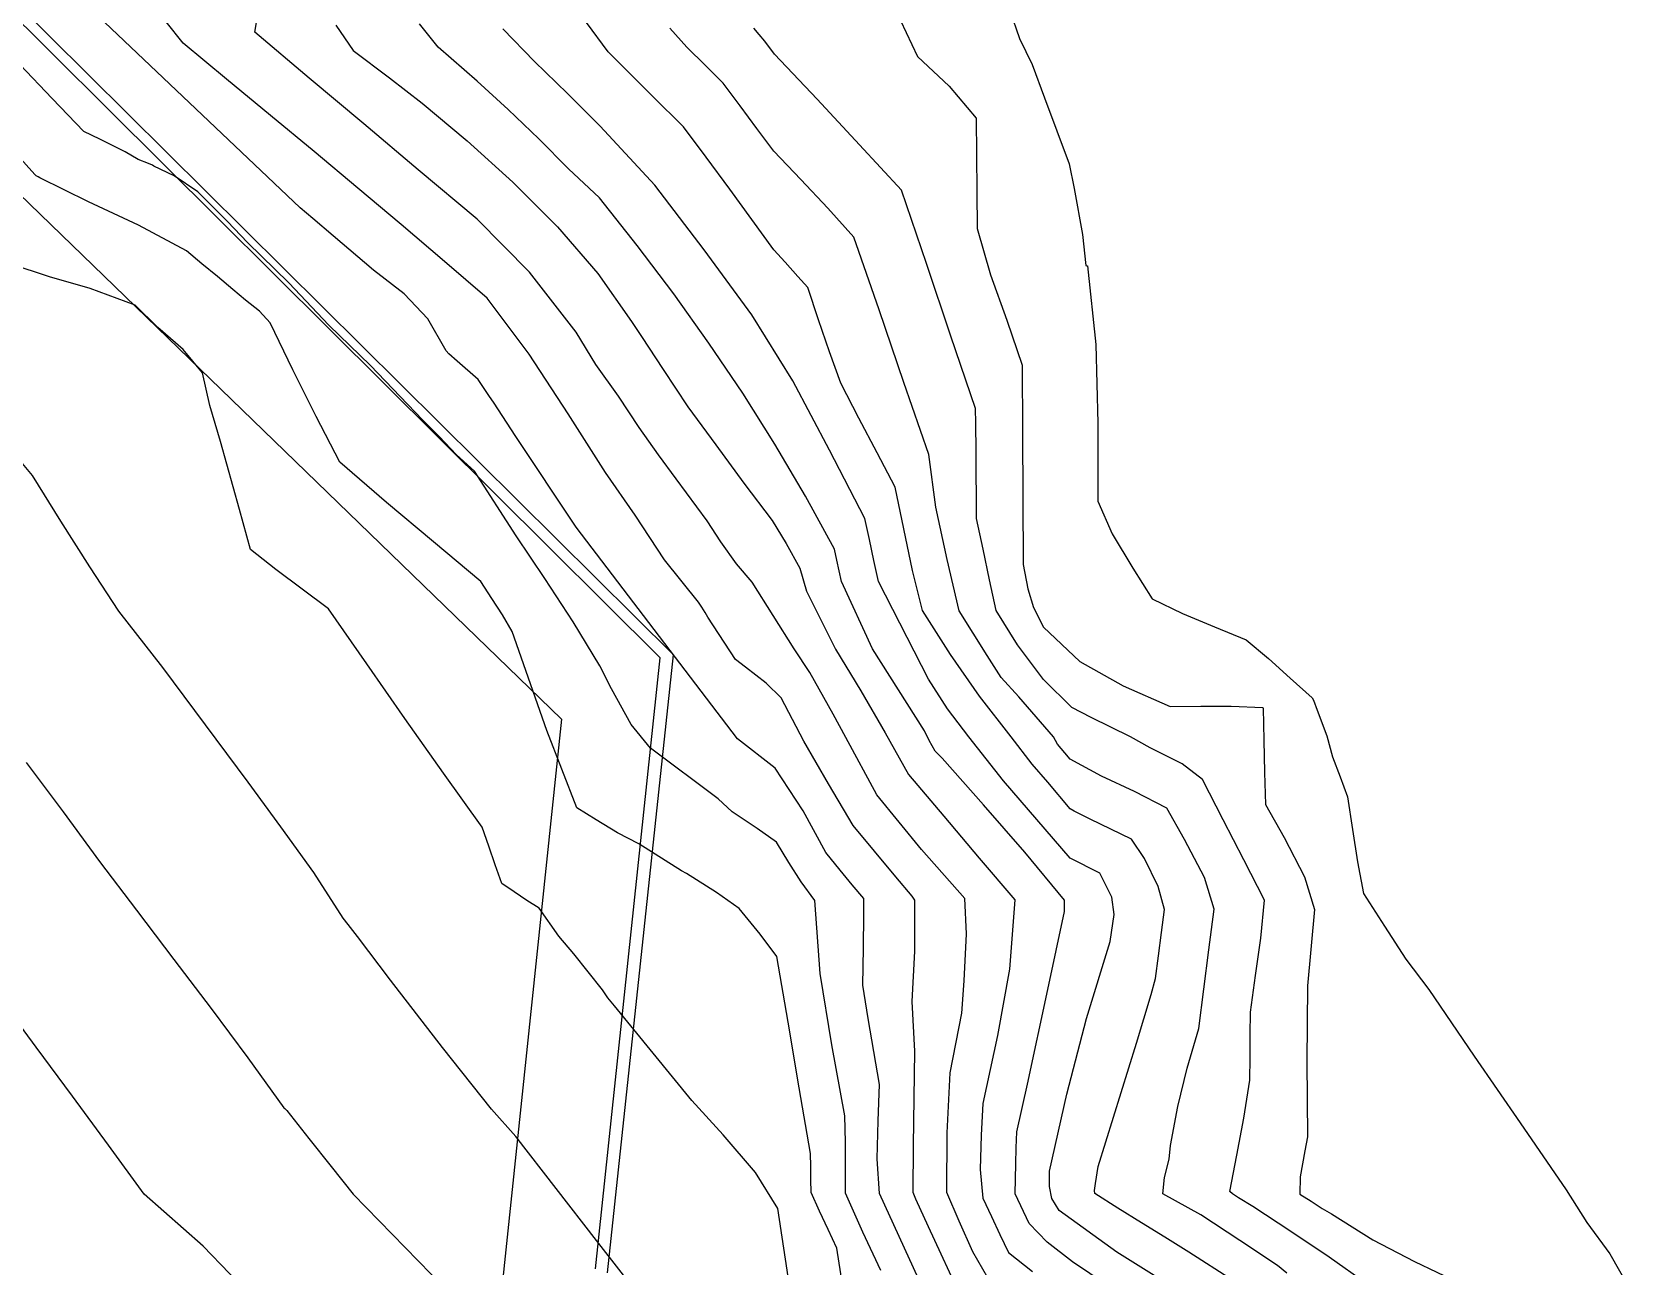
# Model space of a CAD drawing. Header units: millimetres. Extents: x 21147 to 21795, y 3328 to 3821.
# Drawn here: x 21400.5 to 21469.1, y 3692.3 to 3745.3 of the extents above; entities that cross this region are included whole.
import ezdxf

# ---------------------------------------------------------------- set-up
doc = ezdxf.new("R2010")
doc.units = ezdxf.units.MM
doc.header["$MEASUREMENT"] = 0
doc.layers.add('CURVAS', color=43, linetype='Continuous')
doc.layers.add('EDIFICADO', color=1, linetype='Continuous')

msp = doc.modelspace()

# ---------------------------------------------------------------- linework, layer by layer
at = {"layer": 'CURVAS', "linetype": 'Continuous'}
for p, q in [((21412.012, 3737.721), (21402.439, 3746.803)), ((21410.057, 3745.272), (21410.278, 3746.534)), ((21442.493, 3746.199), (21442.917, 3744.989)), ((21406.975, 3744.79), (21406.254, 3745.714)), ((21412.397, 3743.297), (21410.057, 3745.272)), ((21413.533, 3745.57), (21414.277, 3744.485)), ((21417.931, 3744.622), (21417.135, 3745.618)), ((21422.077, 3744.009), (21420.718, 3745.416)), ((21425.243, 3744.417), (21424.31, 3745.676)), ((21428.621, 3744.622), (21427.883, 3745.435)), ((21431.733, 3745.169), (21431.494, 3745.435)), ((21431.965, 3744.88), (21431.733, 3745.169)), ((21437.792, 3745.763), (21438.529, 3744.227)), ((21408.846, 3743.244), (21406.975, 3744.79)), ((21414.277, 3744.485), (21415.846, 3743.31)), ((21419.613, 3743.161), (21417.931, 3744.622)), ((21429.414, 3743.837), (21428.621, 3744.622)), ((21432.39, 3744.318), (21431.965, 3744.88)), ((21442.917, 3744.989), (21443.455, 3743.875)), ((21401.348, 3742.423), (21399.968, 3743.879)), ((21423.493, 3742.627), (21422.077, 3744.009)), ((21427.139, 3742.515), (21425.243, 3744.417)), ((21430.184, 3743.076), (21429.414, 3743.837)), ((21434.216, 3742.383), (21432.39, 3744.318)), ((21438.529, 3744.227), (21439.893, 3742.948)), ((21443.455, 3743.875), (21443.984, 3742.45)), ((21410.725, 3741.692), (21408.846, 3743.244)), ((21414.737, 3741.323), (21412.397, 3743.297)), ((21415.846, 3743.31), (21417.251, 3742.219)), ((21420.949, 3741.939), (21419.613, 3743.161)), ((21430.906, 3742.096), (21430.184, 3743.076)), ((21402.709, 3741.005), (21401.348, 3742.423)), ((21424.897, 3741.227), (21423.493, 3742.627)), ((21428.47, 3741.198), (21427.139, 3742.515)), ((21439.893, 3742.948), (21441.047, 3741.573)), ((21443.984, 3742.45), (21444.514, 3741.027)), ((21417.251, 3742.219), (21419.177, 3740.602)), ((21422.258, 3740.684), (21420.949, 3741.939)), ((21431.629, 3741.121), (21430.906, 3742.096)), ((21436.04, 3740.427), (21434.216, 3742.383)), ((21400.6, 3739.156), (21398.731, 3741.236)), ((21412.606, 3740.135), (21410.725, 3741.692)), ((21417.077, 3739.349), (21414.737, 3741.323)), ((21427.251, 3738.697), (21424.897, 3741.227)), ((21429.455, 3739.892), (21428.47, 3741.198)), ((21432.351, 3740.148), (21431.629, 3741.121)), ((21441.047, 3741.573), (21441.06, 3739.994)), ((21444.514, 3741.027), (21445.044, 3739.609)), ((21403.401, 3740.671), (21402.709, 3741.005)), ((21404.485, 3740.132), (21403.401, 3740.671)), ((21419.177, 3740.602), (21421.15, 3738.818)), ((21423.54, 3739.394), (21422.258, 3740.684)), ((21437.84, 3738.473), (21436.04, 3740.427)), ((21405.049, 3739.792), (21404.485, 3740.132)), ((21405.491, 3739.621), (21405.049, 3739.792)), ((21414.484, 3738.571), (21412.606, 3740.135)), ((21430.461, 3738.524), (21429.455, 3739.892)), ((21433.518, 3738.935), (21432.351, 3740.148)), ((21441.06, 3739.994), (21441.076, 3738.415)), ((21400.67, 3739.101), (21400.6, 3739.156)), ((21400.745, 3739.051), (21400.67, 3739.101)), ((21400.821, 3739.002), (21400.745, 3739.051)), ((21402.919, 3737.975), (21400.821, 3739.002)), ((21405.663, 3739.549), (21405.491, 3739.621)), ((21405.714, 3739.513), (21405.663, 3739.549)), ((21406.59, 3739.089), (21405.714, 3739.513)), ((21407.608, 3738.403), (21406.59, 3739.089)), ((21419.614, 3737.233), (21417.077, 3739.349)), ((21424.868, 3738.145), (21423.54, 3739.394)), ((21445.044, 3739.609), (21445.258, 3738.555)), ((21408.888, 3737.133), (21407.608, 3738.403)), ((21416.353, 3736.999), (21414.484, 3738.571)), ((21421.15, 3738.818), (21423.06, 3736.903)), ((21429.358, 3735.912), (21427.251, 3738.697)), ((21432.351, 3735.921), (21430.461, 3738.524)), ((21434.679, 3737.705), (21433.518, 3738.935)), ((21438.921, 3735.334), (21437.84, 3738.473)), ((21441.076, 3738.415), (21441.095, 3736.835)), ((21445.258, 3738.555), (21445.625, 3736.576)), ((21405.061, 3736.977), (21402.919, 3737.975)), ((21412.545, 3737.254), (21412.012, 3737.721)), ((21426.492, 3736.096), (21424.868, 3738.145)), ((21435.789, 3736.46), (21434.679, 3737.705)), ((21407.12, 3735.872), (21405.061, 3736.977)), ((21409.739, 3736.229), (21408.888, 3737.133)), ((21413.424, 3736.51), (21412.545, 3737.254)), ((21418.208, 3735.419), (21416.353, 3736.999)), ((21421.856, 3734.955), (21419.614, 3737.233)), ((21423.06, 3736.903), (21424.795, 3734.894)), ((21411.525, 3734.497), (21409.739, 3736.229)), ((21415.151, 3735.035), (21413.424, 3736.51)), ((21436.878, 3733.336), (21435.789, 3736.46)), ((21441.095, 3736.835), (21441.672, 3734.846)), ((21445.625, 3736.576), (21445.756, 3735.246)), ((21407.784, 3735.317), (21407.12, 3735.872)), ((21428.06, 3734.017), (21426.492, 3736.096)), ((21431.417, 3733.118), (21429.358, 3735.912)), ((21432.837, 3735.381), (21432.351, 3735.921)), ((21401.242, 3734.75), (21399.541, 3735.31)), ((21408.449, 3734.765), (21407.784, 3735.317)), ((21416.478, 3734.031), (21415.151, 3735.035)), ((21420.043, 3733.831), (21418.208, 3735.419)), ((21423.867, 3732.377), (21421.856, 3734.955)), ((21424.795, 3734.894), (21426.245, 3732.829)), ((21433.392, 3734.775), (21432.837, 3735.381)), ((21439.957, 3732.205), (21438.921, 3735.334)), ((21441.672, 3734.846), (21442.374, 3732.893)), ((21445.756, 3735.246), (21445.778, 3735.237)), ((21445.778, 3735.237), (21445.805, 3735.23)), ((21445.805, 3735.23), (21445.833, 3735.227)), ((21445.833, 3735.227), (21446.186, 3731.848)), ((21402.979, 3734.254), (21401.242, 3734.75)), ((21404.914, 3733.542), (21402.979, 3734.254)), ((21409.113, 3734.216), (21408.449, 3734.765)), ((21409.663, 3733.756), (21409.113, 3734.216)), ((21413.24, 3732.677), (21411.525, 3734.497)), ((21433.815, 3734.293), (21433.392, 3734.775)), ((21434.278, 3732.912), (21433.815, 3734.293)), ((21405.886, 3732.582), (21404.914, 3733.542)), ((21410.255, 3733.276), (21409.663, 3733.756)), ((21417.487, 3732.953), (21416.478, 3734.031)), ((21421.849, 3731.435), (21420.043, 3733.831)), ((21429.57, 3731.904), (21428.06, 3734.017)), ((21410.721, 3732.771), (21410.255, 3733.276)), ((21418.281, 3731.577), (21417.487, 3732.953)), ((21426.245, 3732.829), (21426.673, 3732.191)), ((21433.172, 3730.284), (21431.417, 3733.118)), ((21434.754, 3731.536), (21434.278, 3732.912)), ((21437.939, 3730.219), (21436.878, 3733.336)), ((21442.374, 3732.893), (21443.021, 3730.961)), ((21406.982, 3731.631), (21405.886, 3732.582)), ((21411.694, 3730.754), (21410.721, 3732.771)), ((21415.026, 3730.951), (21413.24, 3732.677)), ((21424.714, 3730.986), (21423.867, 3732.377)), ((21426.673, 3732.191), (21427.599, 3730.771)), ((21441.018, 3729.093), (21439.957, 3732.205)), ((21407.813, 3730.633), (21406.982, 3731.631)), ((21418.396, 3731.448), (21418.281, 3731.577)), ((21418.751, 3731.129), (21418.396, 3731.448)), ((21423.525, 3728.866), (21421.849, 3731.435)), ((21431.019, 3729.755), (21429.57, 3731.904)), ((21435.23, 3730.181), (21434.754, 3731.536)), ((21446.186, 3731.848), (21446.277, 3728.462)), ((21412.689, 3728.75), (21411.694, 3730.754)), ((21417.26, 3728.611), (21415.026, 3730.951)), ((21419.649, 3730.345), (21418.751, 3731.129)), ((21425.687, 3729.633), (21424.714, 3730.986)), ((21427.599, 3730.771), (21428.663, 3729.17)), ((21443.021, 3730.961), (21443.034, 3728.101)), ((21408.131, 3729.227), (21407.813, 3730.633)), ((21419.88, 3730.001), (21419.649, 3730.345)), ((21434.753, 3727.314), (21433.172, 3730.284)), ((21436.01, 3728.689), (21435.23, 3730.181)), ((21439.015, 3727.128), (21437.939, 3730.219)), ((21420.111, 3729.661), (21419.88, 3730.001)), ((21420.342, 3729.324), (21420.111, 3729.661)), ((21426.573, 3728.274), (21425.687, 3729.633)), ((21432.403, 3727.566), (21431.019, 3729.755)), ((21408.591, 3727.676), (21408.131, 3729.227)), ((21413.707, 3726.791), (21412.689, 3728.75)), ((21421.247, 3727.937), (21420.342, 3729.324)), ((21425.119, 3726.348), (21423.525, 3728.866)), ((21428.663, 3729.17), (21429.869, 3727.536)), ((21436.791, 3727.198), (21436.01, 3728.689)), ((21441.039, 3728.468), (21441.018, 3729.093)), ((21400.513, 3726.223), (21398.847, 3728.193)), ((21417.994, 3727.883), (21417.26, 3728.611)), ((21427.4, 3727.112), (21426.573, 3728.274)), ((21441.052, 3727.245), (21441.039, 3728.468)), ((21443.034, 3728.101), (21443.051, 3725.243)), ((21446.277, 3728.462), (21446.276, 3725.115)), ((21409.401, 3724.763), (21408.591, 3727.676)), ((21418.729, 3727.102), (21417.994, 3727.883)), ((21423.867, 3723.998), (21421.247, 3727.937)), ((21429.869, 3727.536), (21431.071, 3725.895)), ((21433.721, 3725.333), (21432.403, 3727.566)), ((21436.271, 3724.364), (21434.753, 3727.314)), ((21415.71, 3725.065), (21413.707, 3726.791)), ((21419.495, 3726.406), (21418.729, 3727.102)), ((21428.156, 3726.076), (21427.4, 3727.112)), ((21437.571, 3725.712), (21436.791, 3727.198)), ((21439.32, 3724.857), (21439.015, 3727.128)), ((21441.066, 3724.374), (21441.052, 3727.245)), ((21401.729, 3724.261), (21400.513, 3726.223)), ((21421.286, 3723.632), (21419.495, 3726.406)), ((21426.393, 3724.512), (21425.119, 3726.348)), ((21429.491, 3724.277), (21428.156, 3726.076)), ((21431.071, 3725.895), (21432.284, 3724.287)), ((21434.97, 3723.054), (21433.721, 3725.333)), ((21437.944, 3723.92), (21437.571, 3725.712)), ((21443.051, 3725.243), (21443.069, 3722.39)), ((21409.874, 3723.045), (21409.401, 3724.763)), ((21417.739, 3723.368), (21415.71, 3725.065)), ((21439.811, 3722.613), (21439.32, 3724.857)), ((21446.276, 3725.115), (21446.889, 3723.713)), ((21402.966, 3722.301), (21401.729, 3724.261)), ((21430.791, 3714.907), (21423.867, 3723.998)), ((21427.657, 3722.599), (21426.393, 3724.512)), ((21430.087, 3723.362), (21429.491, 3724.277)), ((21432.284, 3724.287), (21432.893, 3723.297)), ((21436.463, 3723.462), (21436.271, 3724.364)), ((21438.321, 3722.144), (21437.944, 3723.92)), ((21441.346, 3723.055), (21441.066, 3724.374)), ((21419.774, 3721.668), (21417.739, 3723.368)), ((21422.515, 3721.795), (21421.286, 3723.632)), ((21430.753, 3722.426), (21430.087, 3723.362)), ((21432.893, 3723.297), (21433.472, 3722.237)), ((21436.656, 3722.564), (21436.463, 3723.462)), ((21446.889, 3723.713), (21447.776, 3722.239)), ((21410.967, 3722.175), (21409.874, 3723.045)), ((21429.125, 3720.772), (21427.657, 3722.599)), ((21435.067, 3722.585), (21434.97, 3723.054)), ((21435.166, 3722.121), (21435.067, 3722.585)), ((21436.848, 3721.668), (21436.656, 3722.564)), ((21440.315, 3720.406), (21439.811, 3722.613)), ((21441.625, 3721.738), (21441.346, 3723.055)), ((21404.221, 3720.396), (21402.966, 3722.301)), ((21412.087, 3721.333), (21410.967, 3722.175)), ((21431.426, 3721.639), (21430.753, 3722.426)), ((21433.472, 3722.237), (21433.767, 3721.254)), ((21435.269, 3721.658), (21435.166, 3722.121)), ((21438.745, 3720.416), (21438.321, 3722.144)), ((21443.069, 3722.39), (21443.275, 3721.349)), ((21447.776, 3722.239), (21448.607, 3720.926)), ((21413.225, 3720.483), (21412.087, 3721.333)), ((21420.247, 3720.941), (21419.774, 3721.668)), ((21423.735, 3719.929), (21422.515, 3721.795)), ((21433.227, 3718.769), (21431.426, 3721.639)), ((21433.767, 3721.254), (21435.009, 3718.75)), ((21436.598, 3718.769), (21435.269, 3721.658)), ((21439.002, 3717.472), (21436.848, 3721.668)), ((21441.904, 3720.425), (21441.625, 3721.738)), ((21443.275, 3721.349), (21443.509, 3720.545)), ((21414.864, 3718.129), (21413.225, 3720.483)), ((21420.706, 3720.23), (21420.247, 3720.941)), ((21429.259, 3720.564), (21429.125, 3720.772)), ((21429.404, 3720.335), (21429.259, 3720.564)), ((21443.509, 3720.545), (21443.946, 3719.703)), ((21448.607, 3720.926), (21449.921, 3720.289)), ((21406.106, 3717.973), (21404.221, 3720.396)), ((21421.122, 3719.51), (21420.706, 3720.23)), ((21424.888, 3718.047), (21423.735, 3719.929)), ((21429.52, 3720.127), (21429.404, 3720.335)), ((21430.714, 3718.307), (21429.52, 3720.127)), ((21439.954, 3718.535), (21438.745, 3720.416)), ((21440.915, 3719.446), (21440.315, 3720.406)), ((21442.825, 3718.944), (21441.904, 3720.425)), ((21449.921, 3720.289), (21451.286, 3719.714)), ((21422.602, 3715.265), (21421.122, 3719.51)), ((21441.519, 3718.49), (21440.915, 3719.446)), ((21443.946, 3719.703), (21445.506, 3718.233)), ((21451.286, 3719.714), (21452.652, 3719.154)), ((21452.652, 3719.154), (21453.608, 3718.36)), ((21433.909, 3717.749), (21433.227, 3718.769)), ((21435.009, 3718.75), (21436.099, 3716.965)), ((21437.339, 3717.594), (21436.598, 3718.769)), ((21441.187, 3716.733), (21439.954, 3718.535)), ((21442.126, 3717.536), (21441.519, 3718.49)), ((21443.937, 3717.458), (21442.825, 3718.944)), ((21407.94, 3715.507), (21406.106, 3717.973)), ((21416.507, 3715.772), (21414.864, 3718.129)), ((21425.385, 3717.055), (21424.888, 3718.047)), ((21431.144, 3717.989), (21430.714, 3718.307)), ((21432.034, 3717.299), (21431.144, 3717.989)), ((21434.912, 3715.966), (21433.909, 3717.749)), ((21445.506, 3718.233), (21447.371, 3717.186)), ((21453.608, 3718.36), (21454.546, 3717.508)), ((21426.226, 3715.52), (21425.385, 3717.055)), ((21432.669, 3716.66), (21432.034, 3717.299)), ((21438.081, 3716.419), (21437.339, 3717.594)), ((21439.824, 3716.194), (21439.002, 3717.472)), ((21442.883, 3716.706), (21442.126, 3717.536)), ((21445.159, 3716.246), (21443.937, 3717.458)), ((21447.371, 3717.186), (21449.387, 3716.294)), ((21454.546, 3717.508), (21455.483, 3716.67)), ((21433.644, 3714.801), (21432.669, 3716.66)), ((21436.099, 3716.965), (21437.135, 3715.167)), ((21438.823, 3715.244), (21438.081, 3716.419)), ((21442.549, 3714.994), (21441.187, 3716.733)), ((21443.632, 3715.856), (21442.883, 3716.706)), ((21455.483, 3716.67), (21455.538, 3716.564)), ((21455.538, 3716.564), (21455.701, 3716.14)), ((21418.16, 3713.425), (21416.507, 3715.772)), ((21435.452, 3714.965), (21434.912, 3715.966)), ((21440.729, 3714.994), (21439.824, 3716.194)), ((21444.37, 3714.994), (21443.632, 3715.856)), ((21445.997, 3715.825), (21445.159, 3716.246)), ((21446.838, 3715.408), (21445.997, 3715.825)), ((21449.387, 3716.294), (21450.696, 3716.303)), ((21450.696, 3716.303), (21452.01, 3716.304)), ((21452.01, 3716.304), (21453.364, 3716.255)), ((21453.364, 3716.255), (21453.367, 3716.239)), ((21453.367, 3716.239), (21453.374, 3716.227)), ((21453.374, 3716.227), (21453.384, 3716.217)), ((21453.384, 3716.217), (21453.413, 3714.84)), ((21455.701, 3716.14), (21456.109, 3715.032)), ((21409.768, 3713.039), (21407.94, 3715.507)), ((21423.896, 3711.941), (21422.602, 3715.265)), ((21427.064, 3714.503), (21426.226, 3715.52)), ((21436.779, 3712.5), (21435.452, 3714.965)), ((21437.135, 3715.167), (21438.148, 3713.376)), ((21439.033, 3714.829), (21438.823, 3715.244)), ((21442.225, 3713.107), (21440.729, 3714.994)), ((21443.458, 3713.814), (21442.549, 3714.994)), ((21444.546, 3714.674), (21444.37, 3714.994)), ((21447.682, 3714.994), (21446.838, 3715.408)), ((21448.526, 3714.515), (21447.682, 3714.994)), ((21456.109, 3715.032), (21456.365, 3714.135)), ((21429.972, 3712.326), (21427.064, 3714.503)), ((21432.417, 3713.647), (21430.791, 3714.907)), ((21434.708, 3712.969), (21433.644, 3714.801)), ((21439.283, 3714.379), (21439.033, 3714.829)), ((21439.583, 3714.079), (21439.283, 3714.379)), ((21444.864, 3714.303), (21444.546, 3714.674)), ((21445.082, 3714.031), (21444.864, 3714.303)), ((21449.901, 3713.826), (21448.526, 3714.515)), ((21453.413, 3714.84), (21453.444, 3713.463)), ((21400.228, 3713.893), (21401.822, 3711.772)), ((21433.621, 3711.808), (21432.417, 3713.647)), ((21441.358, 3712.064), (21439.583, 3714.079)), ((21444.129, 3713.04), (21443.458, 3713.814)), ((21446.435, 3713.305), (21445.082, 3714.031)), ((21450.774, 3713.164), (21449.901, 3713.826)), ((21456.365, 3714.135), (21456.685, 3713.265)), ((21411.169, 3711.13), (21409.768, 3713.039)), ((21419.832, 3711.103), (21418.16, 3713.425)), ((21435.76, 3711.18), (21434.708, 3712.969)), ((21438.148, 3713.376), (21439.663, 3711.578)), ((21443.657, 3711.443), (21442.225, 3713.107)), ((21445.092, 3711.903), (21444.129, 3713.04)), ((21447.858, 3712.645), (21446.435, 3713.305)), ((21451.66, 3711.431), (21450.774, 3713.164)), ((21453.444, 3713.463), (21453.48, 3712.086)), ((21456.685, 3713.265), (21457.005, 3712.413)), ((21430.572, 3711.77), (21429.972, 3712.326)), ((21438.696, 3710.143), (21436.779, 3712.5)), ((21449.243, 3711.931), (21447.858, 3712.645)), ((21457.005, 3712.413), (21457.212, 3711.007)), ((21401.822, 3711.772), (21403.383, 3709.639)), ((21424.722, 3711.424), (21423.896, 3711.941)), ((21431.645, 3711.057), (21430.572, 3711.77)), ((21434.585, 3710.015), (21433.621, 3711.808)), ((21439.663, 3711.578), (21441.182, 3709.784)), ((21443.141, 3710.04), (21441.358, 3712.064)), ((21445.26, 3711.796), (21445.092, 3711.903)), ((21445.941, 3711.457), (21445.26, 3711.796)), ((21450, 3710.585), (21449.243, 3711.931)), ((21453.48, 3712.086), (21454.277, 3710.664)), ((21412.594, 3709.16), (21411.169, 3711.13)), ((21420.111, 3710.295), (21419.832, 3711.103)), ((21425.644, 3710.86), (21424.722, 3711.424)), ((21426.554, 3710.4), (21425.644, 3710.86)), ((21432.476, 3710.468), (21431.645, 3711.057)), ((21437.605, 3708.975), (21435.76, 3711.18)), ((21445.092, 3709.784), (21443.657, 3711.443)), ((21447.721, 3710.593), (21445.941, 3711.457)), ((21452.546, 3709.7), (21451.66, 3711.431)), ((21457.212, 3711.007), (21457.43, 3709.62)), ((21420.39, 3709.488), (21420.111, 3710.295)), ((21428.395, 3709.235), (21426.554, 3710.4)), ((21433.002, 3709.589), (21432.476, 3710.468)), ((21440.556, 3708.05), (21438.696, 3710.143)), ((21448.283, 3709.768), (21447.721, 3710.593)), ((21450.863, 3708.945), (21450, 3710.585)), ((21454.277, 3710.664), (21455.161, 3708.977)), ((21403.383, 3709.639), (21404.976, 3707.536)), ((21420.669, 3708.686), (21420.39, 3709.488)), ((21433.533, 3708.762), (21433.002, 3709.589)), ((21435.213, 3709.268), (21434.585, 3710.015)), ((21441.182, 3709.784), (21442.704, 3707.993)), ((21444.851, 3707.973), (21443.141, 3710.04)), ((21445.516, 3709.565), (21445.092, 3709.784)), ((21445.939, 3709.351), (21445.516, 3709.565)), ((21448.873, 3708.561), (21448.283, 3709.768)), ((21453.432, 3707.973), (21452.546, 3709.7)), ((21457.43, 3709.62), (21457.688, 3708.253)), ((21413.861, 3707.193), (21412.594, 3709.16)), ((21428.606, 3709.119), (21428.395, 3709.235)), ((21429.895, 3708.301), (21428.606, 3709.119)), ((21434.123, 3707.954), (21433.533, 3708.762)), ((21435.729, 3708.634), (21435.213, 3709.268)), ((21438.294, 3708.144), (21437.605, 3708.975)), ((21446.363, 3709.139), (21445.939, 3709.351)), ((21446.88, 3708.099), (21446.363, 3709.139)), ((21451.275, 3707.579), (21450.863, 3708.945)), ((21455.161, 3708.977), (21455.579, 3707.569)), ((21421.206, 3708.33), (21420.669, 3708.686)), ((21421.747, 3707.963), (21421.206, 3708.33)), ((21430.862, 3707.615), (21429.895, 3708.301)), ((21436.222, 3708.041), (21435.729, 3708.634)), ((21438.418, 3707.973), (21438.294, 3708.144)), ((21446.976, 3707.36), (21446.88, 3708.099)), ((21449.146, 3707.569), (21448.873, 3708.561)), ((21457.688, 3708.253), (21458.588, 3706.855)), ((21404.976, 3707.536), (21406.578, 3705.429)), ((21422.278, 3707.627), (21421.747, 3707.963)), ((21423.125, 3706.423), (21422.278, 3707.627)), ((21431.776, 3706.509), (21430.862, 3707.615)), ((21434.342, 3704.825), (21434.123, 3707.954)), ((21436.229, 3707.351), (21436.222, 3708.041)), ((21438.414, 3705.786), (21438.418, 3707.973)), ((21440.629, 3706.526), (21440.556, 3708.05)), ((21442.704, 3707.993), (21442.477, 3705.008)), ((21444.125, 3704.134), (21444.851, 3707.492)), ((21444.851, 3707.81), (21444.851, 3707.973)), ((21444.851, 3707.649), (21444.851, 3707.81)), ((21444.851, 3707.492), (21444.851, 3707.649)), ((21449.014, 3706.577), (21449.146, 3707.569)), ((21451.044, 3705.845), (21451.275, 3707.579)), ((21453.275, 3706.344), (21453.432, 3707.973)), ((21455.579, 3707.569), (21455.282, 3704.299)), ((21414.063, 3706.933), (21413.861, 3707.193)), ((21414.265, 3706.673), (21414.063, 3706.933)), ((21436.212, 3705.916), (21436.229, 3707.351)), ((21446.806, 3706.192), (21446.976, 3707.36)), ((21458.588, 3706.855), (21459.514, 3705.436)), ((21414.468, 3706.413), (21414.265, 3706.673)), ((21415.885, 3704.539), (21414.468, 3706.413)), ((21423.762, 3705.668), (21423.125, 3706.423)), ((21432.486, 3705.547), (21431.776, 3706.509)), ((21440.528, 3704.509), (21440.629, 3706.526)), ((21445.791, 3702.893), (21446.806, 3706.192)), ((21448.887, 3705.588), (21449.014, 3706.577)), ((21453.056, 3704.73), (21453.275, 3706.344)), ((21406.578, 3705.429), (21408.176, 3703.315)), ((21424.386, 3704.896), (21423.762, 3705.668)), ((21432.967, 3702.725), (21432.486, 3705.547)), ((21436.174, 3704.314), (21436.212, 3705.916)), ((21438.294, 3703.622), (21438.414, 3705.786)), ((21448.761, 3704.603), (21448.887, 3705.588)), ((21450.825, 3704.15), (21451.044, 3705.845)), ((21459.514, 3705.436), (21460.491, 3704.141)), ((21425.003, 3704.121), (21424.386, 3704.896)), ((21434.845, 3701.754), (21434.342, 3704.825)), ((21442.477, 3705.008), (21441.967, 3702.152)), ((21452.835, 3703.158), (21453.056, 3704.73)), ((21418.121, 3701.645), (21415.885, 3704.539)), ((21425.232, 3703.781), (21425.003, 3704.121)), ((21436.415, 3702.889), (21436.174, 3704.314)), ((21440.44, 3703.12), (21440.528, 3704.509)), ((21443.25, 3700.067), (21444.125, 3704.134)), ((21448.573, 3703.925), (21448.761, 3704.603)), ((21450.61, 3702.455), (21450.825, 3704.15)), ((21455.282, 3704.299), (21455.254, 3701.035)), ((21460.491, 3704.141), (21462.447, 3701.266)), ((21400.671, 3701.657), (21399.111, 3703.761)), ((21408.176, 3703.315), (21409.758, 3701.192)), ((21425.51, 3703.431), (21425.232, 3703.781)), ((21428.836, 3699.364), (21425.51, 3703.431)), ((21438.418, 3701.492), (21438.294, 3703.622)), ((21447.934, 3701.83), (21448.573, 3703.925)), ((21433.449, 3699.906), (21432.967, 3702.725)), ((21436.656, 3701.466), (21436.415, 3702.889)), ((21439.93, 3700.553), (21440.44, 3703.12)), ((21444.941, 3699.636), (21445.791, 3702.893)), ((21452.825, 3702.186), (21452.835, 3703.158)), ((21441.967, 3702.152), (21441.336, 3699.239)), ((21450.122, 3700.759), (21450.61, 3702.455)), ((21452.815, 3701.213), (21452.825, 3702.186)), ((21402.23, 3699.554), (21400.671, 3701.657)), ((21420.233, 3698.988), (21418.121, 3701.645)), ((21435.404, 3698.709), (21434.845, 3701.754)), ((21436.896, 3700.048), (21436.656, 3701.466)), ((21438.39, 3699.461), (21438.418, 3701.492)), ((21446.296, 3696.523), (21447.934, 3701.83)), ((21462.447, 3701.266), (21464.428, 3698.399)), ((21409.758, 3701.192), (21411.309, 3699.056)), ((21439.801, 3697.969), (21439.93, 3700.553)), ((21449.718, 3699.102), (21450.122, 3700.759)), ((21452.806, 3700.24), (21452.815, 3701.213)), ((21455.254, 3701.035), (21455.29, 3697.804)), ((21433.93, 3697.091), (21433.449, 3699.906)), ((21436.843, 3698.488), (21436.896, 3700.048)), ((21442.8, 3698.025), (21443.25, 3700.067)), ((21452.549, 3698.612), (21452.806, 3700.24)), ((21403.779, 3697.452), (21402.23, 3699.554)), ((21430.184, 3697.895), (21428.836, 3699.364)), ((21438.363, 3697.431), (21438.39, 3699.461)), ((21441.336, 3699.239), (21441.27, 3697.877)), ((21444.196, 3696.33), (21444.941, 3699.636)), ((21411.309, 3699.056), (21411.348, 3699.017)), ((21411.348, 3699.017), (21411.389, 3698.979)), ((21411.389, 3698.979), (21411.434, 3698.94)), ((21411.434, 3698.94), (21412.381, 3697.737)), ((21421.276, 3697.823), (21420.233, 3698.988)), ((21435.437, 3697.58), (21435.404, 3698.709)), ((21436.796, 3696.857), (21436.843, 3698.488)), ((21449.397, 3697.438), (21449.718, 3699.102)), ((21452.244, 3697.012), (21452.549, 3698.612)), ((21424.733, 3693.355), (21421.276, 3697.823)), ((21431.571, 3696.274), (21430.184, 3697.895)), ((21439.786, 3695.416), (21439.801, 3697.969)), ((21441.27, 3697.877), (21441.216, 3696.405)), ((21442.765, 3697.329), (21442.8, 3698.025)), ((21455.29, 3697.804), (21455.167, 3697.199)), ((21464.428, 3698.399), (21466.404, 3695.531)), ((21405.309, 3695.348), (21403.779, 3697.452)), ((21412.381, 3697.737), (21413.332, 3696.535)), ((21435.438, 3696.461), (21435.437, 3697.58)), ((21438.341, 3695.406), (21438.363, 3697.431)), ((21442.748, 3696.638), (21442.765, 3697.329)), ((21449.337, 3696.848), (21449.397, 3697.438)), ((21455.167, 3697.199), (21454.974, 3696.091)), ((21413.332, 3696.535), (21414.285, 3695.338)), ((21433.94, 3696.533), (21433.93, 3697.091)), ((21433.95, 3695.974), (21433.94, 3696.533)), ((21435.433, 3695.377), (21435.438, 3696.461)), ((21436.896, 3695.367), (21436.796, 3696.857)), ((21442.732, 3695.358), (21442.748, 3696.638)), ((21446.181, 3695.793), (21446.296, 3696.523)), ((21449.139, 3696.06), (21449.337, 3696.848)), ((21451.949, 3695.454), (21452.244, 3697.012)), ((21432.534, 3694.722), (21431.571, 3696.274)), ((21433.959, 3695.416), (21433.95, 3695.974)), ((21441.216, 3696.405), (21441.336, 3695.165)), ((21444.201, 3695.677), (21444.196, 3696.33)), ((21446.141, 3695.494), (21446.181, 3695.793)), ((21449.069, 3695.358), (21449.139, 3696.06)), ((21454.974, 3696.091), (21454.953, 3695.338)), ((21407.846, 3693.101), (21405.309, 3695.348)), ((21414.285, 3695.338), (21435.799, 3673.304)), ((21434.326, 3694.616), (21433.959, 3695.416)), ((21436.182, 3693.713), (21435.433, 3695.377)), ((21437.744, 3693.519), (21436.896, 3695.367)), ((21438.458, 3695.121), (21438.341, 3695.406)), ((21439.004, 3693.932), (21438.458, 3695.121)), ((21440.32, 3694.182), (21439.786, 3695.416)), ((21441.336, 3695.165), (21441.702, 3694.385)), ((21443.333, 3694.083), (21442.732, 3695.358)), ((21444.298, 3695.148), (21444.201, 3695.677)), ((21444.61, 3694.635), (21444.298, 3695.148)), ((21446.142, 3695.367), (21446.141, 3695.494)), ((21447.143, 3694.741), (21446.142, 3695.367)), ((21450.702, 3694.456), (21449.069, 3695.358)), ((21452.068, 3695.353), (21451.949, 3695.454)), ((21452.323, 3695.186), (21452.068, 3695.353)), ((21452.931, 3694.809), (21452.323, 3695.186)), ((21454.953, 3695.338), (21455.442, 3695.033)), ((21466.404, 3695.531), (21467.289, 3694.121)), ((21433.045, 3691.323), (21432.534, 3694.722)), ((21434.694, 3693.817), (21434.326, 3694.616)), ((21441.702, 3694.385), (21442.071, 3693.608)), ((21447.094, 3692.855), (21444.61, 3694.635)), ((21448.148, 3694.115), (21447.143, 3694.741)), ((21452.376, 3693.345), (21450.702, 3694.456)), ((21454.566, 3693.738), (21452.931, 3694.809)), ((21455.442, 3695.033), (21455.912, 3694.732)), ((21455.912, 3694.732), (21456.311, 3694.491)), ((21456.311, 3694.491), (21458.09, 3693.38)), ((21435.067, 3693.018), (21434.694, 3693.817)), ((21436.953, 3692.059), (21436.182, 3693.713)), ((21440.45, 3690.822), (21439.004, 3693.932)), ((21440.905, 3692.858), (21440.32, 3694.182)), ((21444.094, 3693.278), (21443.333, 3694.083)), ((21449.156, 3693.489), (21448.148, 3694.115)), ((21456.217, 3692.641), (21454.566, 3693.738)), ((21467.289, 3694.121), (21468.279, 3692.771)), ((21410.248, 3690.607), (21407.846, 3693.101)), ((21428.406, 3688.671), (21424.733, 3693.355)), ((21435.404, 3690.822), (21435.067, 3693.018)), ((21438.591, 3691.672), (21437.744, 3693.519)), ((21442.071, 3693.608), (21442.444, 3692.835)), ((21445.188, 3692.44), (21444.094, 3693.278)), ((21450.188, 3692.843), (21449.156, 3693.489)), ((21453.99, 3692.276), (21452.376, 3693.345)), ((21458.09, 3693.38), (21459.887, 3692.453)), ((21441.548, 3691.746), (21440.905, 3692.858)), ((21442.444, 3692.835), (21443.467, 3692.019)), ((21447.424, 3690.933), (21445.188, 3692.44)), ((21449.722, 3691.203), (21447.094, 3692.855)), ((21452.062, 3691.645), (21450.188, 3692.843)), ((21457.833, 3691.486), (21456.217, 3692.641)), ((21459.887, 3692.453), (21461.8, 3691.535)), ((21468.279, 3692.771), (21469.1, 3691.323)), ((21454.393, 3691.95), (21453.99, 3692.276))]:
    msp.add_line(p, q, dxfattribs=at)
at = {"layer": 'EDIFICADO', "linetype": 'Continuous'}
for p, q in [((21428.046, 3718.509), (21386.174, 3760.044)), ((21427.473, 3718.385), (21386.251, 3759.361)), ((21385.22, 3752.562), (21423.241, 3715.755)), ((21424.692, 3692.139), (21427.473, 3718.385)), ((21425.205, 3691.968), (21428.046, 3718.509)), ((21423.241, 3715.755), (21420.65, 3691.178))]:
    msp.add_line(p, q, dxfattribs=at)

doc.saveas('drawing.dxf')
